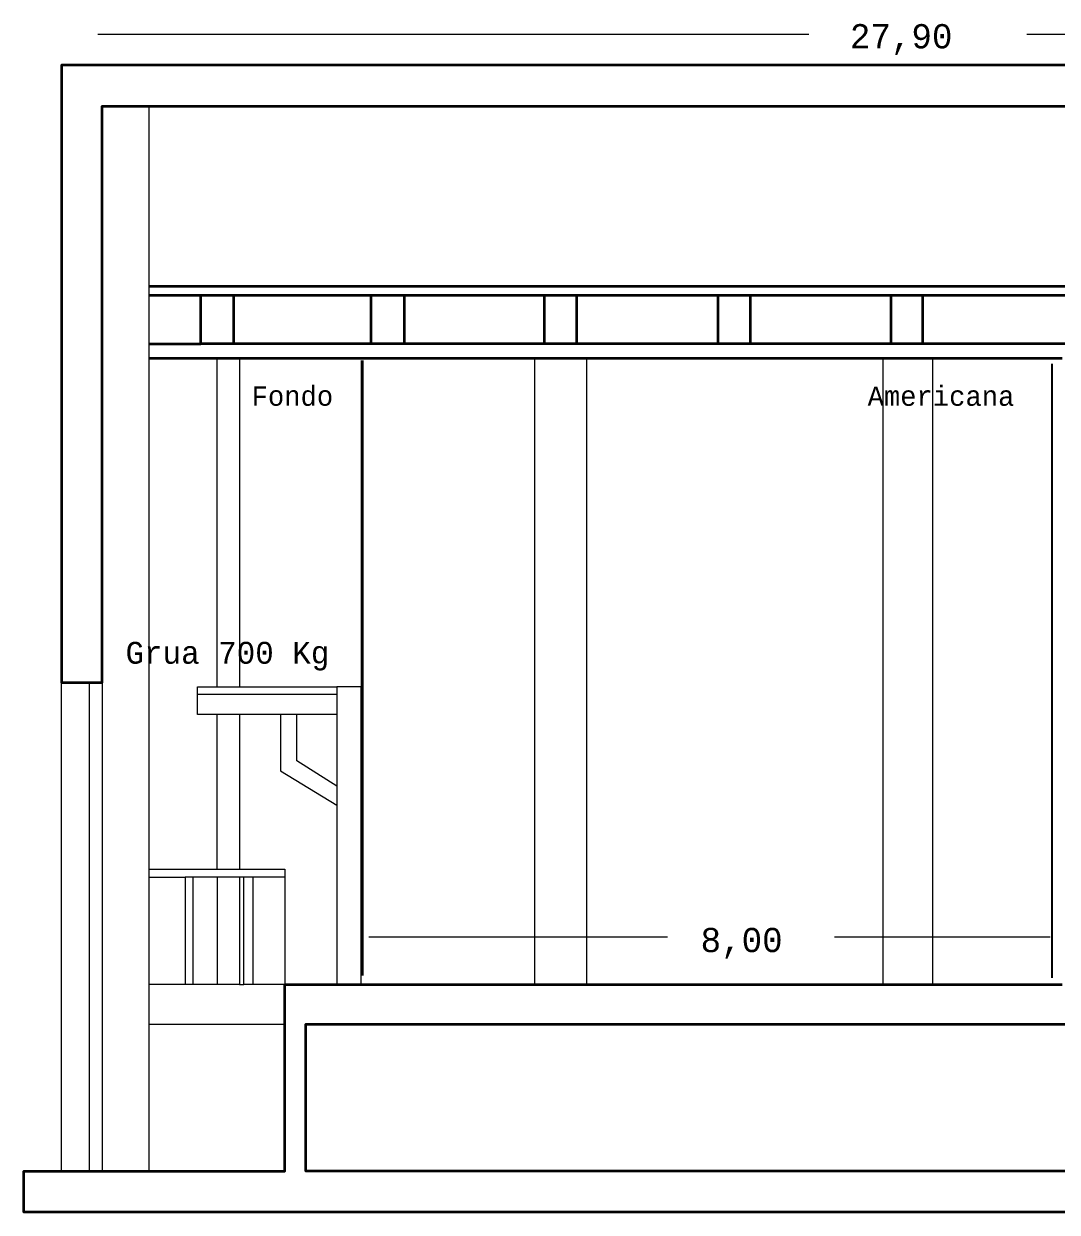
# Model space of a CAD drawing. Header units: millimetres. Extents: x -1.1 to 32, y -0.3 to 34.4.
# Drawn here: x 0.28 to 13.51, y -0.29 to 14.92 of the extents above; entities that cross this region are included whole.
import ezdxf

# ---------------------------------------------------------------- set-up
doc = ezdxf.new("R2010")
doc.units = ezdxf.units.MM
doc.layers.add('PDF_Geometría', color=7, linetype='Continuous')
doc.layers.add('PDF_Texto', color=5, linetype='Continuous')
doc.styles.add('PDF Consolas', font='CONSOLA.TTF')

msp = doc.modelspace()

# ---------------------------------------------------------------- linework, layer by layer
at = {"layer": 'PDF_Geometría', "color": 1, "lineweight": 9}
for points in [[(1.226, 14.785), (10.328, 14.785)], [(13.117, 14.785), (29.142, 14.785)], [(4.694, 3.233), (8.516, 3.233)], [(10.654, 3.233), (13.414, 3.233)]]:
    msp.add_lwpolyline(points, dxfattribs=at)
at = {"layer": 'PDF_Geometría', "lineweight": 35}
for points in [[(31.931, 10.439), (29.652, 10.439), (29.652, 14.389), (0.759, 14.389), (0.759, 6.489), (1.113, 6.489), (1.282, 6.489), (1.282, 13.865), (1.877, 13.865), (18.383, 13.865)], [(29.128, 11.557), (26.084, 11.557), (25.914, 11.557), (25.192, 11.557), (25.079, 11.557), (1.877, 11.557)], [(1.877, 11.444), (2.542, 11.444), (2.967, 11.444), (4.722, 11.444), (5.147, 11.444), (6.945, 11.444), (7.355, 11.444), (9.167, 11.444), (9.578, 11.444), (11.376, 11.444), (11.786, 11.444), (13.613, 11.444)], [(1.877, 10.821), (2.542, 10.821), (2.542, 11.444)], [(2.967, 10.821), (2.967, 11.444)], [(4.722, 11.444), (4.722, 10.821)], [(5.147, 11.444), (5.147, 10.821)], [(6.945, 10.821), (6.945, 11.444)], [(7.355, 10.821), (7.355, 11.444)], [(9.167, 10.821), (9.167, 11.444)], [(9.578, 10.821), (9.578, 11.444)], [(11.376, 11.444), (11.376, 10.821)], [(11.786, 10.821), (11.786, 11.444)], [(25.079, 10.821), (24.669, 10.821), (22.956, 10.821), (22.531, 10.821), (20.719, 10.821), (20.308, 10.821), (18.468, 10.821), (18.058, 10.821), (16.246, 10.821), (15.835, 10.821), (14.023, 10.821), (13.613, 10.821), (11.786, 10.821), (11.376, 10.821), (9.578, 10.821), (9.167, 10.821), (7.355, 10.821), (6.945, 10.821), (5.147, 10.821), (4.722, 10.821), (2.967, 10.821), (2.542, 10.821)], [(1.877, 10.637), (2.755, 10.637), (3.038, 10.637), (6.818, 10.637), (7.483, 10.637), (11.277, 10.637), (11.914, 10.637), (13.57, 10.637)], [(31.959, -0.291), (0.277, -0.291), (0.277, 0.232), (0.759, 0.232), (1.113, 0.232), (1.282, 0.232), (1.877, 0.232), (3.618, 0.232), (3.618, 2.115), (3.618, 2.625), (4.284, 2.625), (4.595, 2.625), (6.818, 2.625), (7.483, 2.625), (11.277, 2.625), (11.914, 2.625), (13.57, 2.625)]]:
    msp.add_lwpolyline(points, dxfattribs=at)
at = {"layer": 'PDF_Geometría', "color": 94, "lineweight": 9, "true_color": 0x009900}
for points in [[(1.877, 13.865), (1.877, 11.557), (1.877, 11.444), (1.877, 10.821), (1.877, 10.637)], [(0.759, 0.232), (0.759, 6.489)], [(1.113, 6.489), (1.113, 0.232)], [(1.282, 6.489), (1.282, 0.232)], [(3.562, 6.079), (3.038, 6.079), (2.755, 6.079), (2.5, 6.079), (2.5, 6.334), (2.5, 6.433), (2.755, 6.433), (3.038, 6.433), (4.284, 6.433), (4.284, 6.334), (2.5, 6.334)], [(4.595, 2.625), (4.595, 6.433), (4.284, 6.433)], [(4.284, 6.334), (4.284, 6.079), (4.284, 5.159), (4.284, 4.918), (4.284, 2.625)], [(4.284, 5.159), (3.774, 5.484), (3.774, 6.079), (3.562, 6.079), (3.562, 5.357), (4.284, 4.918)], [(4.284, 6.079), (3.774, 6.079)], [(1.877, 4.097), (2.755, 4.097), (3.038, 4.097), (3.618, 4.097)], [(1.877, 3.998), (2.344, 3.998)], [(2.443, 3.998), (2.344, 3.998), (2.344, 2.625)], [(3.038, 2.625), (3.094, 2.625), (3.094, 3.998), (3.038, 3.998), (2.755, 3.998), (2.443, 3.998), (2.443, 2.625)], [(3.208, 3.998), (3.094, 3.998)], [(3.618, 3.998), (3.208, 3.998), (3.208, 2.625)]]:
    msp.add_lwpolyline(points, dxfattribs=at)
at = {"layer": 'PDF_Geometría', "color": 252, "lineweight": 9, "true_color": 0x979797}
for points in [[(1.877, 10.637), (1.877, 4.097), (1.877, 3.998), (1.877, 2.625), (1.877, 2.115), (1.877, 0.232)], [(2.755, 6.433), (2.755, 10.637)], [(3.038, 10.637), (3.038, 6.433)], [(6.818, 2.625), (6.818, 10.637)], [(7.483, 2.625), (7.483, 10.637)], [(11.277, 2.625), (11.277, 10.637)], [(11.914, 2.625), (11.914, 10.637)], [(2.755, 4.097), (2.755, 6.079)], [(3.038, 6.079), (3.038, 4.097)], [(2.755, 3.998), (2.755, 2.625)], [(3.038, 3.998), (3.038, 2.625)]]:
    msp.add_lwpolyline(points, dxfattribs=at)
at = {"layer": 'PDF_Geometría', "lineweight": 40}
msp.add_lwpolyline([(4.609, 2.738), (4.609, 10.609)], dxfattribs=at)
at = {"layer": 'PDF_Geometría', "color": 245, "lineweight": 25, "true_color": 0x993366}
msp.add_lwpolyline([(13.443, 2.71), (13.443, 10.566)], dxfattribs=at)
at = {"layer": 'PDF_Geometría', "color": 253, "lineweight": 9, "true_color": 0x999999}
for points in [[(3.618, 4.097), (3.618, 3.998), (3.618, 2.625), (3.208, 2.625), (3.094, 2.625)], [(3.038, 2.625), (2.755, 2.625), (2.443, 2.625), (2.344, 2.625), (1.877, 2.625)], [(1.877, 2.115), (3.618, 2.115)]]:
    msp.add_lwpolyline(points, dxfattribs=at)
at = {"layer": 'PDF_Geometría', "lineweight": 35}
msp.add_lwpolyline([(21.498, 2.115), (29.128, 2.115), (29.114, 0.232), (24.739, 0.232), (3.887, 0.232), (3.887, 2.115)], close=True, dxfattribs=at)

# ---------------------------------------------------------------- texts
at = {"layer": 'PDF_Texto', "color": 1, "char_height": 0.3099, "attachment_point": 7, "style": 'PDF Consolas'}
for s, insert in [('27,90', (10.852, 14.52)), ('8,00', (8.941, 2.954))]:
    msp.add_mtext(s, dxfattribs=dict(at, insert=insert))
at = {"layer": 'PDF_Texto', "color": 7, "insert": (3.194, 10.025), "char_height": 0.2464, "attachment_point": 7, "style": 'PDF Consolas'}
msp.add_mtext('Fondo', dxfattribs=at)
at = {"layer": 'PDF_Texto', "color": 16, "true_color": 0x660000, "insert": (11.079, 10.025), "char_height": 0.2464, "attachment_point": 7, "style": 'PDF Consolas'}
msp.add_mtext('Americana', dxfattribs=at)
at = {"layer": 'PDF_Texto', "insert": (1.58, 6.64), "char_height": 0.27997, "attachment_point": 7, "style": 'PDF Consolas'}
msp.add_mtext('Grua 700 Kg', dxfattribs=at)

doc.saveas('drawing.dxf')
